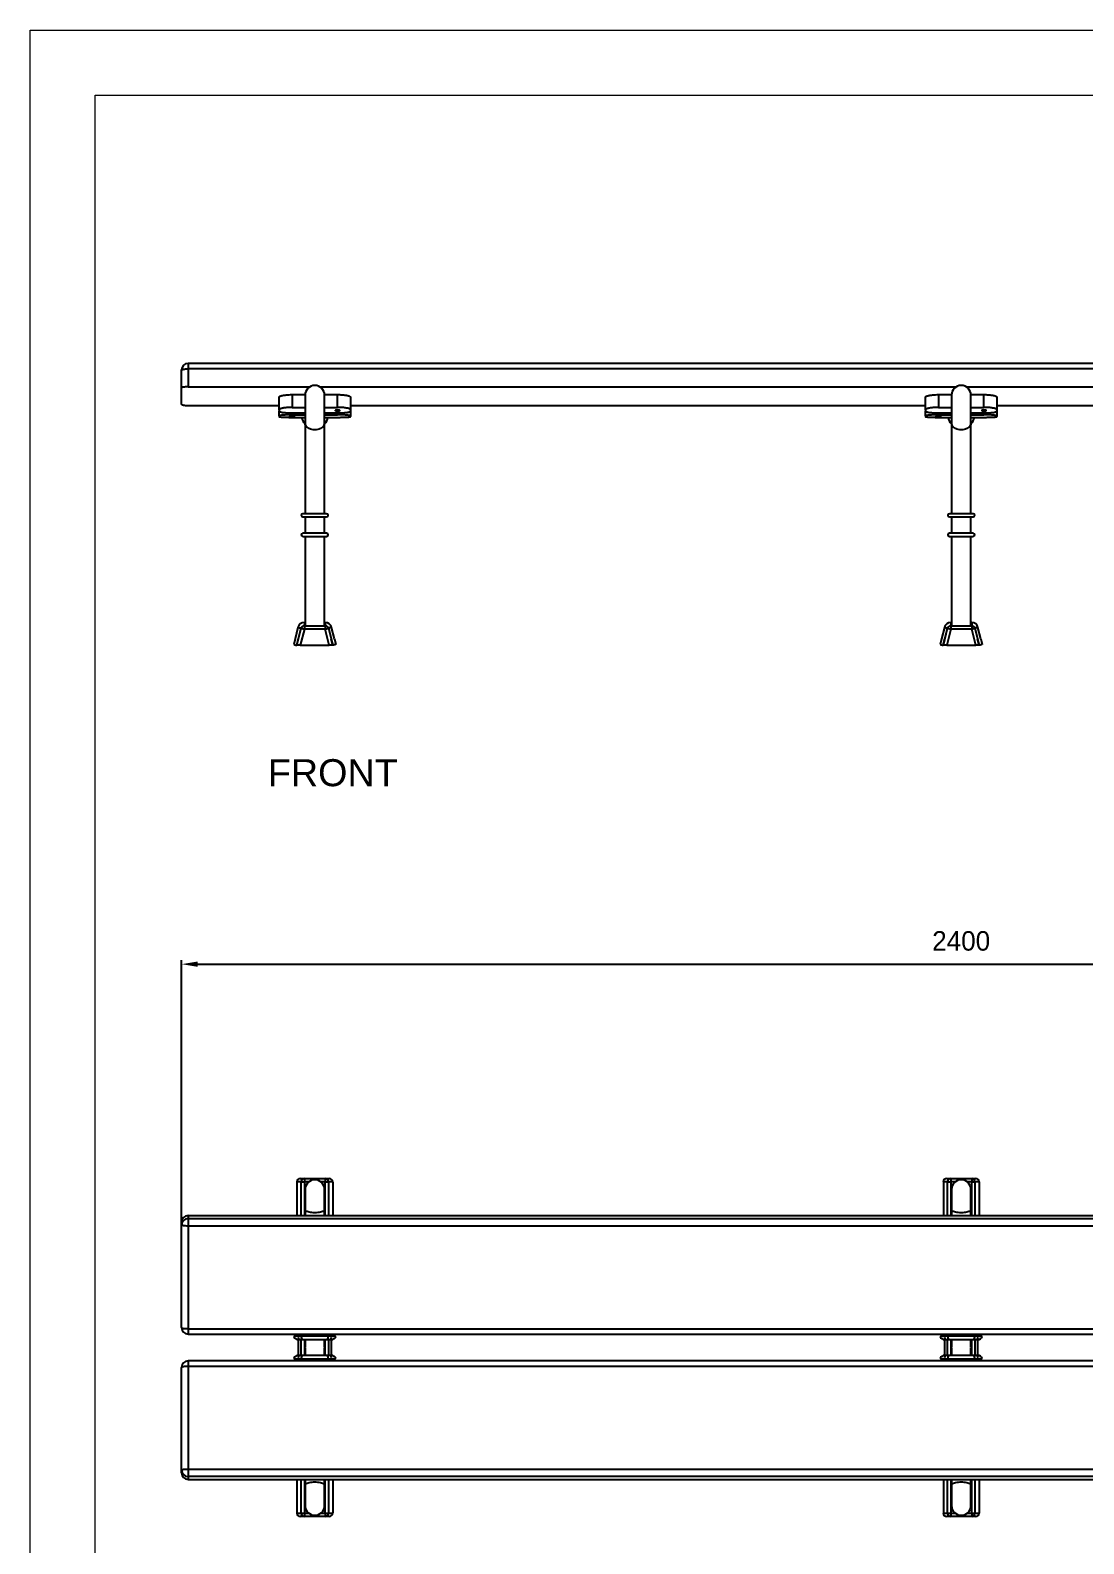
# Model space of a CAD drawing. Header units: millimetres. Extents: x 1249 to 7189, y -2895 to 1305.
# Drawn here: x 1249 to 2871, y -1025 to 1305 of the extents above; entities that cross this region are included whole.
import ezdxf

# ---------------------------------------------------------------- set-up
doc = ezdxf.new("R2010")
doc.units = ezdxf.units.MM
doc.header["$PDSIZE"] = -1
doc.layers.add('tabelka', color=155, linetype='Continuous')
doc.layers.add('WYMIAR', color=96, linetype='Continuous')
doc.dimstyles.new('1-1', dxfattribs={"dimtxt": 30, "dimasz": 25, "dimexe": 6.25, "dimexo": 30, "dimgap": 20.625, "dimtad": 1, "dimdec": 1, "dimtxsty": 'Standard', "dimcen": 0, "dimclrd": 2, "dimclre": 2, "dimclrt": 2, "dimadec": 0, "dimazin": 0, "dimtfac": 1, "dimtdec": 1, "dimtmove": 0, "dimatfit": 3, "dimfxl": 0, "dimarcsym": 0})

# ---------------------------------------------------------------- blocks, each defined once
blk = doc.blocks.new('rzut')
for p, q in [((-2213.3, -1243.7), (-2213.3, -1295.8)), ((-2206.8, -1243.7), (-2213.3, -1243.7)), ((-2208.2, -1238.7), (-2201.9, -1238.7)), ((-2206.8, -1243.7), (-2201.9, -1243.7)), ((-2206.8, -1295.8), (-2206.8, -1243.7)), ((-2201.9, -1238.7), (-2201.9, -1243.7)), ((-2201.9, -1238.7), (-2169.7, -1238.7)), ((-2201.9, -1243.7), (-2201.9, -1295.8)), ((-2195.2, -1243.7), (-2201.9, -1243.7)), ((-2200.8, -1255.5), (-2200.8, -1287.2)), ((-2169.7, -1243.7), (-2176.5, -1243.7)), ((-2170.8, -1287.2), (-2170.8, -1255.5)), ((-2169.7, -1238.7), (-2169.7, -1243.7)), ((-2169.7, -1238.7), (-2163.5, -1238.7)), ((-2169.7, -1243.7), (-2164.9, -1243.7)), ((-2169.7, -1295.8), (-2169.7, -1243.7)), ((-2158.3, -1243.7), (-2164.9, -1243.7)), ((-2164.9, -1243.7), (-2164.9, -1295.8)), ((-2158.3, -1243.7), (-2158.3, -1295.8)), ((-1218.3, -1243.7), (-1218.3, -1295.8)), ((-1211.8, -1243.7), (-1218.3, -1243.7)), ((-1213.2, -1238.7), (-1206.9, -1238.7)), ((-1211.8, -1243.7), (-1206.9, -1243.7)), ((-1211.8, -1295.8), (-1211.8, -1243.7)), ((-1206.9, -1238.7), (-1206.9, -1243.7)), ((-1206.9, -1238.7), (-1174.7, -1238.7)), ((-1206.9, -1243.7), (-1206.9, -1295.8)), ((-1200.2, -1243.7), (-1206.9, -1243.7)), ((-1205.8, -1255.5), (-1205.8, -1287.2)), ((-1174.7, -1243.7), (-1181.5, -1243.7)), ((-1175.8, -1287.2), (-1175.8, -1255.5)), ((-1174.7, -1238.7), (-1174.7, -1243.7)), ((-1174.7, -1238.7), (-1168.5, -1238.7)), ((-1174.7, -1243.7), (-1169.9, -1243.7)), ((-1174.7, -1295.8), (-1174.7, -1243.7)), ((-1163.3, -1243.7), (-1169.9, -1243.7)), ((-1169.9, -1243.7), (-1169.9, -1295.8)), ((-1163.3, -1243.7), (-1163.3, -1295.8)), ((-2380.8, -1295.8), (-2380.8, -1300.2)), ((-0.8, -1295.8), (-2380.8, -1295.8)), ((-2380.8, -1300.2), (-2380.8, -1311.7)), ((-2380.8, -1300.2), (-0.8, -1300.2)), ((-2200.8, -1287.2), (-2200.8, -1295.8)), ((-2170.8, -1295.8), (-2170.8, -1287.2)), ((-1205.8, -1287.2), (-1205.8, -1295.8)), ((-1175.8, -1295.8), (-1175.8, -1287.2)), ((-2390.8, -1310.1), (-2390.8, -1305.7)), ((-2390.8, -1468.1), (-2390.8, -1310.1)), ((-0.8, -1311.7), (-2380.8, -1311.7)), ((-2380.8, -1311.7), (-2380.8, -1469.7)), ((-2380.8, -1469.7), (-0.8, -1469.7)), ((-2380.8, -1469.7), (-2380.8, -1478.1)), ((-2380.8, -1478.1), (-0.8, -1478.1)), ((-2218.2, -1483.7), (-2216, -1483.7)), ((-2209.2, -1481.2), (-2215.8, -1481.2)), ((-2213.4, -1486.2), (-2209.2, -1486.2)), ((-2213.3, -1478.1), (-2213.3, -1481.2)), ((-2210.8, -1511.2), (-2210.8, -1486.2)), ((-2204.1, -1481.2), (-2209.2, -1481.2)), ((-2209.2, -1486.2), (-2204.1, -1486.2)), ((-2206.8, -1481.2), (-2206.8, -1478.1)), ((-2206.8, -1511.2), (-2206.8, -1486.2)), ((-2167.6, -1481.2), (-2204.1, -1481.2)), ((-2204.1, -1486.2), (-2167.6, -1486.2)), ((-2201.9, -1478.1), (-2201.9, -1481.2)), ((-2201.9, -1486.2), (-2201.9, -1511.2)), ((-2200.8, -1478.1), (-2200.8, -1481.2)), ((-2200.8, -1486.2), (-2200.8, -1498.4)), ((-2170.8, -1481.2), (-2170.8, -1478.1)), ((-2170.8, -1498.4), (-2170.8, -1486.2)), ((-2169.7, -1481.2), (-2169.7, -1478.1)), ((-2169.7, -1511.2), (-2169.7, -1486.2)), ((-2162.4, -1481.2), (-2167.6, -1481.2)), ((-2167.6, -1486.2), (-2162.4, -1486.2)), ((-2164.9, -1478.1), (-2164.9, -1481.2)), ((-2164.9, -1486.2), (-2164.9, -1511.2)), ((-2155.8, -1481.2), (-2162.4, -1481.2)), ((-2162.4, -1486.2), (-2158.2, -1486.2)), ((-2160.8, -1486.2), (-2160.8, -1511.2)), ((-2158.3, -1478.1), (-2158.3, -1481.2)), ((-2153.4, -1483.7), (-2155.6, -1483.7)), ((-1223.2, -1483.7), (-1221, -1483.7)), ((-1214.2, -1481.2), (-1220.8, -1481.2)), ((-1218.4, -1486.2), (-1214.2, -1486.2)), ((-1218.3, -1478.1), (-1218.3, -1481.2)), ((-1215.8, -1511.2), (-1215.8, -1486.2)), ((-1209.1, -1481.2), (-1214.2, -1481.2)), ((-1214.2, -1486.2), (-1209.1, -1486.2)), ((-1211.8, -1481.2), (-1211.8, -1478.1)), ((-1211.8, -1511.2), (-1211.8, -1486.2)), ((-1172.6, -1481.2), (-1209.1, -1481.2)), ((-1209.1, -1486.2), (-1172.6, -1486.2)), ((-1206.9, -1478.1), (-1206.9, -1481.2)), ((-1206.9, -1486.2), (-1206.9, -1511.2)), ((-1205.8, -1478.1), (-1205.8, -1481.2)), ((-1205.8, -1486.2), (-1205.8, -1498.4)), ((-1175.8, -1481.2), (-1175.8, -1478.1)), ((-1175.8, -1498.4), (-1175.8, -1486.2)), ((-1174.7, -1481.2), (-1174.7, -1478.1)), ((-1174.7, -1511.2), (-1174.7, -1486.2)), ((-1167.4, -1481.2), (-1172.6, -1481.2)), ((-1172.6, -1486.2), (-1167.4, -1486.2)), ((-1169.9, -1478.1), (-1169.9, -1481.2)), ((-1169.9, -1486.2), (-1169.9, -1511.2)), ((-1160.8, -1481.2), (-1167.4, -1481.2)), ((-1167.4, -1486.2), (-1163.2, -1486.2)), ((-1165.8, -1486.2), (-1165.8, -1511.2)), ((-1163.3, -1478.1), (-1163.3, -1481.2)), ((-1158.4, -1483.7), (-1160.6, -1483.7)), ((-2216, -1513.7), (-2218.2, -1513.7)), ((-2209.2, -1511.2), (-2213.4, -1511.2)), ((-2204.1, -1511.2), (-2209.2, -1511.2)), ((-2167.6, -1511.2), (-2204.1, -1511.2)), ((-2200.8, -1499), (-2200.8, -1511.2)), ((-2170.8, -1511.2), (-2170.8, -1499)), ((-2162.4, -1511.2), (-2167.6, -1511.2)), ((-2158.2, -1511.2), (-2162.4, -1511.2)), ((-2155.6, -1513.7), (-2153.4, -1513.7)), ((-1221, -1513.7), (-1223.2, -1513.7)), ((-1214.2, -1511.2), (-1218.4, -1511.2)), ((-1209.1, -1511.2), (-1214.2, -1511.2)), ((-1172.6, -1511.2), (-1209.1, -1511.2)), ((-1205.8, -1499), (-1205.8, -1511.2)), ((-1175.8, -1511.2), (-1175.8, -1499)), ((-1167.4, -1511.2), (-1172.6, -1511.2)), ((-1163.2, -1511.2), (-1167.4, -1511.2)), ((-1160.6, -1513.7), (-1158.4, -1513.7)), ((-2390.8, -1687.3), (-2390.8, -1529.4)), ((-0.8, -1519.4), (-2380.8, -1519.4)), ((-2380.8, -1519.4), (-2380.8, -1527.8)), ((-2380.8, -1527.8), (-2380.8, -1685.7)), ((-0.8, -1527.8), (-2380.8, -1527.8)), ((-2215.8, -1516.2), (-2209.2, -1516.2)), ((-2213.3, -1516.2), (-2213.3, -1519.4)), ((-2209.2, -1516.2), (-2204.1, -1516.2)), ((-2206.8, -1519.4), (-2206.8, -1516.2)), ((-2204.1, -1516.2), (-2167.6, -1516.2)), ((-2201.9, -1516.2), (-2201.9, -1519.4)), ((-2200.8, -1516.2), (-2200.8, -1519.4)), ((-2170.8, -1519.4), (-2170.8, -1516.2)), ((-2169.7, -1519.4), (-2169.7, -1516.2)), ((-2167.6, -1516.2), (-2162.4, -1516.2)), ((-2164.9, -1516.2), (-2164.9, -1519.4)), ((-2162.4, -1516.2), (-2155.8, -1516.2)), ((-2158.3, -1516.2), (-2158.3, -1519.4)), ((-1220.8, -1516.2), (-1214.2, -1516.2)), ((-1218.3, -1516.2), (-1218.3, -1519.4)), ((-1214.2, -1516.2), (-1209.1, -1516.2)), ((-1211.8, -1519.4), (-1211.8, -1516.2)), ((-1209.1, -1516.2), (-1172.6, -1516.2)), ((-1206.9, -1516.2), (-1206.9, -1519.4)), ((-1205.8, -1516.2), (-1205.8, -1519.4)), ((-1175.8, -1519.4), (-1175.8, -1516.2)), ((-1174.7, -1519.4), (-1174.7, -1516.2)), ((-1172.6, -1516.2), (-1167.4, -1516.2)), ((-1169.9, -1516.2), (-1169.9, -1519.4)), ((-1167.4, -1516.2), (-1160.8, -1516.2)), ((-1163.3, -1516.2), (-1163.3, -1519.4)), ((-2390.8, -1691.8), (-2390.8, -1687.3)), ((-2380.8, -1685.7), (-2380.8, -1697.2)), ((-2380.8, -1685.7), (-0.8, -1685.7)), ((-0.8, -1697.2), (-2380.8, -1697.2)), ((-2380.8, -1697.2), (-2380.8, -1701.6)), ((-2380.8, -1701.6), (-0.8, -1701.6)), ((-2213.3, -1701.6), (-2213.3, -1753.7)), ((-2206.8, -1753.7), (-2206.8, -1701.6)), ((-2201.9, -1701.6), (-2201.9, -1753.7)), ((-2200.8, -1701.6), (-2200.8, -1710.2)), ((-2200.8, -1710.2), (-2200.8, -1742)), ((-2170.8, -1710.2), (-2170.8, -1701.6)), ((-2170.8, -1742), (-2170.8, -1710.2)), ((-2169.7, -1753.7), (-2169.7, -1701.6)), ((-2164.9, -1701.6), (-2164.9, -1753.7)), ((-2158.3, -1701.6), (-2158.3, -1753.7)), ((-1218.3, -1701.6), (-1218.3, -1753.7)), ((-1211.8, -1753.7), (-1211.8, -1701.6)), ((-1206.9, -1701.6), (-1206.9, -1753.7)), ((-1205.8, -1701.6), (-1205.8, -1710.2)), ((-1205.8, -1710.2), (-1205.8, -1742)), ((-1175.8, -1710.2), (-1175.8, -1701.6)), ((-1175.8, -1742), (-1175.8, -1710.2)), ((-1174.7, -1753.7), (-1174.7, -1701.6)), ((-1169.9, -1701.6), (-1169.9, -1753.7)), ((-1163.3, -1701.6), (-1163.3, -1753.7)), ((-2213.3, -1753.7), (-2206.8, -1753.7)), ((-2201.9, -1758.7), (-2208.2, -1758.7)), ((-2206.8, -1753.7), (-2201.9, -1753.7)), ((-2201.9, -1753.7), (-2201.9, -1758.7)), ((-2201.9, -1753.7), (-2195.2, -1753.7)), ((-2169.7, -1758.7), (-2201.9, -1758.7)), ((-2176.5, -1753.7), (-2169.7, -1753.7)), ((-2169.7, -1753.7), (-2164.9, -1753.7)), ((-2169.7, -1753.7), (-2169.7, -1758.7)), ((-2163.5, -1758.7), (-2169.7, -1758.7)), ((-2164.9, -1753.7), (-2158.3, -1753.7)), ((-1218.3, -1753.7), (-1211.8, -1753.7)), ((-1206.9, -1758.7), (-1213.2, -1758.7)), ((-1211.8, -1753.7), (-1206.9, -1753.7)), ((-1206.9, -1753.7), (-1206.9, -1758.7)), ((-1206.9, -1753.7), (-1200.2, -1753.7)), ((-1174.7, -1758.7), (-1206.9, -1758.7)), ((-1181.5, -1753.7), (-1174.7, -1753.7)), ((-1174.7, -1753.7), (-1169.9, -1753.7)), ((-1174.7, -1753.7), (-1174.7, -1758.7)), ((-1168.5, -1758.7), (-1174.7, -1758.7)), ((-1169.9, -1753.7), (-1163.3, -1753.7))]:
    blk.add_line(p, q)
at = {"flags": 128}
for points in [[(-2185.8, -1291.2), (-2188.1, -1291.2), (-2190.3, -1291.1), (-2192.5, -1290.8), (-2194.4, -1290.5), (-2196.2, -1290.1), (-2197.7, -1289.6), (-2199, -1289.1), (-2199.9, -1288.6), (-2200.5, -1288), (-2200.8, -1287.4), (-2200.8, -1287.2)], [(-2170.8, -1287.2), (-2170.8, -1287.4), (-2171.1, -1288), (-2171.7, -1288.6), (-2172.6, -1289.1), (-2173.9, -1289.6), (-2175.4, -1290.1), (-2177.2, -1290.5), (-2179.2, -1290.8), (-2181.3, -1291.1), (-2183.5, -1291.2), (-2185.8, -1291.2)], [(-1190.8, -1291.2), (-1193.1, -1291.2), (-1195.3, -1291.1), (-1197.5, -1290.8), (-1199.4, -1290.5), (-1201.2, -1290.1), (-1202.7, -1289.6), (-1204, -1289.1), (-1204.9, -1288.6), (-1205.5, -1288), (-1205.8, -1287.4), (-1205.8, -1287.2)], [(-1175.8, -1287.2), (-1175.8, -1287.4), (-1176.1, -1288), (-1176.7, -1288.6), (-1177.6, -1289.1), (-1178.9, -1289.6), (-1180.4, -1290.1), (-1182.2, -1290.5), (-1184.2, -1290.8), (-1186.3, -1291.1), (-1188.5, -1291.2), (-1190.8, -1291.2)], [(-2380.8, -1311.7), (-2382.8, -1311.7), (-2384.6, -1311.6), (-2386.4, -1311.4), (-2387.9, -1311.2), (-2389.1, -1311), (-2390.1, -1310.7), (-2390.6, -1310.4), (-2390.8, -1310.1)], [(-2390.8, -1468.1), (-2390.6, -1468.4), (-2390.1, -1468.7), (-2389.1, -1469), (-2387.9, -1469.2), (-2386.4, -1469.4), (-2384.6, -1469.5), (-2382.8, -1469.6), (-2380.8, -1469.7)], [(-2380.8, -1527.8), (-2382.8, -1527.8), (-2384.6, -1527.9), (-2386.4, -1528), (-2387.9, -1528.2), (-2389.1, -1528.5), (-2390.1, -1528.8), (-2390.6, -1529), (-2390.8, -1529.4)], [(-2390.8, -1687.3), (-2390.6, -1687), (-2390.1, -1686.7), (-2389.1, -1686.4), (-2387.9, -1686.2), (-2386.4, -1686), (-2384.6, -1685.9), (-2382.8, -1685.8), (-2380.8, -1685.7)], [(-2185.8, -1706.2), (-2188.1, -1706.2), (-2190.3, -1706.4), (-2192.5, -1706.6), (-2194.4, -1706.9), (-2196.2, -1707.3), (-2197.7, -1707.8), (-2199, -1708.3), (-2199.9, -1708.9), (-2200.5, -1709.5), (-2200.8, -1710.1), (-2200.8, -1710.2)], [(-2170.8, -1710.2), (-2170.8, -1710.1), (-2171.1, -1709.5), (-2171.7, -1708.9), (-2172.6, -1708.3), (-2173.9, -1707.8), (-2175.4, -1707.3), (-2177.2, -1706.9), (-2179.2, -1706.6), (-2181.3, -1706.4), (-2183.5, -1706.2), (-2185.8, -1706.2)], [(-1190.8, -1706.2), (-1193.1, -1706.2), (-1195.3, -1706.4), (-1197.5, -1706.6), (-1199.4, -1706.9), (-1201.2, -1707.3), (-1202.7, -1707.8), (-1204, -1708.3), (-1204.9, -1708.9), (-1205.5, -1709.5), (-1205.8, -1710.1), (-1205.8, -1710.2)], [(-1175.8, -1710.2), (-1175.8, -1710.1), (-1176.1, -1709.5), (-1176.7, -1708.9), (-1177.6, -1708.3), (-1178.9, -1707.8), (-1180.4, -1707.3), (-1182.2, -1706.9), (-1184.2, -1706.6), (-1186.3, -1706.4), (-1188.5, -1706.2), (-1190.8, -1706.2)]]:
    blk.add_lwpolyline(points, dxfattribs=at)
for centre, radius, start, end in [((-2201.8, -1243.6), 4.93, 90.881, 180.8551), ((-2185.8, -1255.5), 15, 0, 180), ((-2169.8, -1243.6), 4.93, 359.1442, 89.119), ((-1206.8, -1243.6), 4.93, 90.881, 180.8554), ((-1190.8, -1255.5), 15, 0, 180), ((-1174.8, -1243.6), 4.93, 359.1453, 89.1183), ((-2380.9, -1305.7), 9.94, 89.6363, 179.6324), ((-2380.9, -1310.2), 9.94, 89.6363, 179.6324), ((-2380.8, -1468.1), 10, 180, 270), ((-2215.8, -1483.7), 2.46, 90.8818, 180.8543), ((-2209.2, -1483.7), 2.46, 90.8818, 180.8543), ((-2209.2, -1483.8), 2.46, 179.1457, 269.1182), ((-2204.1, -1483.7), 2.5, 90, 270), ((-2167.6, -1483.7), 2.5, 270, 90), ((-2162.4, -1483.7), 2.46, 359.1457, 89.1182), ((-2162.4, -1483.8), 2.46, 270.8818, 0.8543), ((-2155.9, -1483.7), 2.46, 359.1457, 89.1182), ((-1220.8, -1483.7), 2.46, 90.8811, 180.855), ((-1214.2, -1483.7), 2.46, 90.8811, 180.855), ((-1214.2, -1483.8), 2.46, 179.145, 269.1189), ((-1209.1, -1483.7), 2.5, 90, 270), ((-1172.6, -1483.7), 2.5, 270, 90), ((-1167.4, -1483.7), 2.46, 359.145, 89.1182), ((-1167.4, -1483.8), 2.46, 270.8818, 0.855), ((-1160.9, -1483.7), 2.46, 359.145, 89.1182), ((-2215.8, -1513.8), 2.46, 179.1457, 269.1182), ((-2209.2, -1513.7), 2.46, 90.8818, 180.8543), ((-2209.2, -1513.8), 2.46, 179.1457, 269.1182), ((-2204.1, -1513.7), 2.5, 90, 270), ((-2167.6, -1513.7), 2.5, 270, 90), ((-2162.4, -1513.7), 2.46, 359.1457, 89.1182), ((-2162.4, -1513.8), 2.46, 270.8818, 0.8543), ((-2155.9, -1513.8), 2.46, 270.8818, 0.8543), ((-1220.8, -1513.8), 2.46, 179.145, 269.1189), ((-1214.2, -1513.7), 2.46, 90.8811, 180.855), ((-1214.2, -1513.8), 2.46, 179.145, 269.1189), ((-1209.1, -1513.7), 2.5, 90, 270), ((-1172.6, -1513.7), 2.5, 270, 90), ((-1167.4, -1513.7), 2.46, 359.145, 89.1182), ((-1167.4, -1513.8), 2.46, 270.8818, 0.855), ((-1160.9, -1513.8), 2.46, 270.8818, 0.855), ((-2380.8, -1529.4), 10, 90, 180), ((-2380.9, -1687.3), 9.94, 180.3676, 270.3637), ((-2380.9, -1691.7), 9.94, 180.3676, 270.3637), ((-2185.8, -1742), 15, 180, 0), ((-1190.8, -1742), 15, 180, 0), ((-2201.8, -1753.8), 4.93, 179.1449, 269.119), ((-2169.8, -1753.8), 4.93, 270.881, 0.8558), ((-1206.8, -1753.8), 4.93, 179.1446, 269.119), ((-1174.8, -1753.8), 4.93, 270.8817, 0.8547)]:
    blk.add_arc(centre, radius, start, end)
for centre, major_axis, start_param, end_param in [((-2208.2, -1243.7), (-5.15, 0), 4.712389, 6.283185), ((-2163.5, -1243.7), (-5.15, 0), 3.141593, 4.712389), ((-1213.2, -1243.7), (-5.15, 0), 4.712389, 6.283185), ((-1168.5, -1243.7), (-5.15, 0), 3.141593, 4.712389), ((-2213.4, -1483.7), (-2.58, 0), 0, 1.570796), ((-2158.2, -1483.7), (2.58, 0), 4.712389, 6.283185), ((-1218.4, -1483.7), (-2.58, 0), 0, 1.570796), ((-1163.2, -1483.7), (2.58, 0), 4.712389, 6.283185), ((-2213.4, -1513.7), (-2.58, 0), 4.712389, 6.283185), ((-2158.2, -1513.7), (2.58, 0), 0, 1.570796), ((-1218.4, -1513.7), (-2.58, 0), 4.712389, 6.283185), ((-1163.2, -1513.7), (2.58, 0), 0, 1.570796), ((-2208.2, -1753.7), (5.15, 0), 3.141593, 4.712389), ((-2163.5, -1753.7), (5.15, 0), 4.712389, 6.283185), ((-1213.2, -1753.7), (5.15, 0), 3.141593, 4.712389), ((-1168.5, -1753.7), (5.15, 0), 4.712389, 6.283185)]:
    blk.add_ellipse(centre, major_axis=major_axis, ratio=0.970143, start_param=start_param, end_param=end_param)
blk = doc.blocks.new('front')
for p, q in [((-2390.8, -209.7), (-2390.8, -182.1)), ((-0.8, -172.1), (-2380.8, -172.1)), ((-2380.8, -172.1), (-2380.8, -180.5)), ((-2380.8, -180.5), (-2380.8, -208.1)), ((-0.8, -180.5), (-2380.8, -180.5)), ((-2380.8, -208.1), (-2193.7, -208.1)), ((-2178, -208.1), (-1198.7, -208.1)), ((-1183, -208.1), (-203.7, -208.1)), ((-2390.8, -235.1), (-2390.8, -209.7)), ((-2240.8, -243.5), (-2240.8, -223.9)), ((-2220.8, -220.1), (-2220.8, -239.7)), ((-2220.8, -220.1), (-2200.8, -220.1)), ((-2200.8, -220.9), (-2200.8, -263.7)), ((-2170.8, -220.1), (-2150.8, -220.1)), ((-2170.8, -263.7), (-2170.8, -220.9)), ((-2150.8, -239.7), (-2150.8, -220.1)), ((-2130.8, -223.9), (-2130.8, -243.5)), ((-1245.8, -243.5), (-1245.8, -223.9)), ((-1225.8, -220.1), (-1225.8, -239.7)), ((-1225.8, -220.1), (-1205.8, -220.1)), ((-1205.8, -220.9), (-1205.8, -263.7)), ((-1175.8, -220.1), (-1155.8, -220.1)), ((-1175.8, -263.7), (-1175.8, -220.9)), ((-1155.8, -239.7), (-1155.8, -220.1)), ((-1135.8, -223.9), (-1135.8, -243.5)), ((-2380.8, -236.7), (-2240.8, -236.7)), ((-2240.8, -243.5), (-2240.8, -245.3)), ((-2240.8, -253), (-2240.8, -245.3)), ((-2240.8, -253), (-2240.8, -253.9)), ((-2220.8, -239.7), (-2200.8, -239.7)), ((-2220.8, -248.3), (-2200.8, -248.3)), ((-2220.8, -248.3), (-2220.8, -251.1)), ((-2220.8, -251.1), (-2200.8, -251.1)), ((-2220.8, -255.1), (-2200.8, -255.1)), ((-2170.8, -239.7), (-2150.8, -239.7)), ((-2170.8, -248.3), (-2150.8, -248.3)), ((-2170.8, -251.1), (-2150.8, -251.1)), ((-2170.8, -255.1), (-2150.8, -255.1)), ((-2150.8, -251.1), (-2150.8, -248.3)), ((-2130.8, -236.7), (-1245.8, -236.7)), ((-2130.8, -243.5), (-2130.8, -245.3)), ((-2130.8, -245.3), (-2130.8, -253)), ((-2130.8, -253), (-2130.8, -253.9)), ((-1245.8, -243.5), (-1245.8, -245.3)), ((-1245.8, -253), (-1245.8, -245.3)), ((-1245.8, -253), (-1245.8, -253.9)), ((-1225.8, -239.7), (-1205.8, -239.7)), ((-1225.8, -248.3), (-1205.8, -248.3)), ((-1225.8, -248.3), (-1225.8, -251.1)), ((-1225.8, -251.1), (-1205.8, -251.1)), ((-1225.8, -255.1), (-1205.8, -255.1)), ((-1175.8, -239.7), (-1155.8, -239.7)), ((-1175.8, -248.3), (-1155.8, -248.3)), ((-1175.8, -251.1), (-1155.8, -251.1)), ((-1175.8, -255.1), (-1155.8, -255.1)), ((-1155.8, -251.1), (-1155.8, -248.3)), ((-1135.8, -236.7), (-250.8, -236.7)), ((-1135.8, -243.5), (-1135.8, -245.3)), ((-1135.8, -245.3), (-1135.8, -253)), ((-1135.8, -253), (-1135.8, -253.9)), ((-2200.8, -263.7), (-2200.8, -403.4)), ((-2170.8, -403.4), (-2170.8, -263.7)), ((-1205.8, -263.7), (-1205.8, -403.4)), ((-1175.8, -403.4), (-1175.8, -263.7)), ((-2167.6, -403.4), (-2204.1, -403.4)), ((-2204.1, -408.4), (-2167.6, -408.4)), ((-2200.8, -408.4), (-2200.8, -420.6)), ((-2170.8, -420.6), (-2170.8, -408.4)), ((-1172.6, -403.4), (-1209.1, -403.4)), ((-1209.1, -408.4), (-1172.6, -408.4)), ((-1205.8, -408.4), (-1205.8, -420.6)), ((-1175.8, -420.6), (-1175.8, -408.4)), ((-2167.6, -433.4), (-2204.1, -433.4)), ((-2204.1, -438.4), (-2167.6, -438.4)), ((-2200.8, -420.6), (-2200.8, -420.9)), ((-2200.8, -420.9), (-2200.8, -421.2)), ((-2200.8, -421.2), (-2200.8, -433.4)), ((-2200.8, -438.4), (-2200.8, -575.8)), ((-2170.8, -420.9), (-2170.8, -420.6)), ((-2170.8, -421.2), (-2170.8, -420.9)), ((-2170.8, -433.4), (-2170.8, -421.2)), ((-2170.8, -575.9), (-2170.8, -438.4)), ((-1172.6, -433.4), (-1209.1, -433.4)), ((-1209.1, -438.4), (-1172.6, -438.4)), ((-1205.8, -420.6), (-1205.8, -420.9)), ((-1205.8, -420.9), (-1205.8, -421.2)), ((-1205.8, -421.2), (-1205.8, -433.4)), ((-1205.8, -438.4), (-1205.8, -575.8)), ((-1175.8, -420.9), (-1175.8, -420.6)), ((-1175.8, -421.2), (-1175.8, -420.9)), ((-1175.8, -433.4), (-1175.8, -421.2)), ((-1175.8, -575.9), (-1175.8, -438.4)), ((-2211.7, -578.5), (-2216, -595.9)), ((-2213.3, -605.9), (-2206.8, -579.7)), ((-2210.9, -595.9), (-2206.8, -579.7)), ((-2201.9, -580.9), (-2208.2, -605.9)), ((-2200.8, -570.8), (-2201.9, -570.8)), ((-2201.9, -570.8), (-2201.9, -575.8)), ((-2201.9, -575.8), (-2200.8, -575.8)), ((-2201.9, -575.9), (-2201.9, -580.9)), ((-2201.9, -575.9), (-2189, -575.9)), ((-2169.7, -580.9), (-2201.9, -580.9)), ((-2182.7, -575.9), (-2169.7, -575.9)), ((-2169.7, -570.8), (-2170.8, -570.8)), ((-2170.8, -575.8), (-2169.7, -575.8)), ((-2169.7, -570.8), (-2169.7, -575.8)), ((-2169.7, -575.9), (-2169.7, -580.9)), ((-2163.5, -605.9), (-2169.7, -580.9)), ((-2164.9, -579.7), (-2158.3, -605.9)), ((-2164.8, -579.7), (-2160.8, -595.9)), ((-2155.6, -595.9), (-2160, -578.5)), ((-1216.7, -578.5), (-1221, -595.9)), ((-1218.3, -605.9), (-1211.8, -579.7)), ((-1215.9, -595.9), (-1211.8, -579.7)), ((-1206.9, -580.9), (-1213.2, -605.9)), ((-1205.8, -570.8), (-1206.9, -570.8)), ((-1206.9, -570.8), (-1206.9, -575.8)), ((-1206.9, -575.8), (-1205.8, -575.8)), ((-1206.9, -575.9), (-1206.9, -580.9)), ((-1206.9, -575.9), (-1194, -575.9)), ((-1174.7, -580.9), (-1206.9, -580.9)), ((-1187.7, -575.9), (-1174.7, -575.9)), ((-1174.7, -570.8), (-1175.8, -570.8)), ((-1175.8, -575.8), (-1174.7, -575.8)), ((-1174.7, -570.8), (-1174.7, -575.8)), ((-1174.7, -575.9), (-1174.7, -580.9)), ((-1168.5, -605.9), (-1174.7, -580.9)), ((-1169.9, -579.7), (-1163.3, -605.9)), ((-1169.8, -579.7), (-1165.8, -595.9)), ((-1160.6, -595.9), (-1165, -578.5)), ((-2216, -595.9), (-2218.2, -604.7)), ((-2213.4, -605.9), (-2210.9, -595.9)), ((-2158.3, -605.9), (-2160.8, -595.9)), ((-2155.6, -595.9), (-2153.4, -604.7)), ((-1221, -595.9), (-1223.2, -604.7)), ((-1218.4, -605.9), (-1215.9, -595.9)), ((-1163.3, -605.9), (-1165.8, -595.9)), ((-1160.6, -595.9), (-1158.4, -604.7)), ((-2208.2, -605.9), (-2213.3, -605.9)), ((-2208.2, -605.9), (-2163.5, -605.9)), ((-2158.3, -605.9), (-2163.5, -605.9)), ((-1213.2, -605.9), (-1218.3, -605.9)), ((-1213.2, -605.9), (-1168.5, -605.9)), ((-1163.3, -605.9), (-1168.5, -605.9))]:
    blk.add_line(p, q)
at = {"flags": 128}
for points in [[(-2390.8, -182.1), (-2390.6, -181.7), (-2390.1, -181.4), (-2389.1, -181.2), (-2387.9, -180.9), (-2386.4, -180.7), (-2384.6, -180.6), (-2382.8, -180.5), (-2380.8, -180.5)], [(-2380.8, -208.1), (-2382.8, -208.1), (-2384.6, -208.2), (-2386.4, -208.4), (-2387.9, -208.6), (-2389.1, -208.8), (-2390.1, -209.1), (-2390.6, -209.4), (-2390.8, -209.7)], [(-2390.8, -235.1), (-2390.6, -235.4), (-2390.1, -235.7), (-2389.1, -236), (-2387.9, -236.2), (-2386.4, -236.4), (-2384.6, -236.6), (-2382.8, -236.7), (-2380.8, -236.7)], [(-2200.8, -255.7), (-2200.9, -255.5), (-2201, -255.1)], [(-2170.6, -255.1), (-2170.8, -255.5), (-2170.8, -255.7)], [(-1205.8, -255.7), (-1205.9, -255.5), (-1206, -255.1)], [(-1175.6, -255.1), (-1175.8, -255.5), (-1175.8, -255.7)], [(-2185.8, -274.4), (-2188.1, -274.3), (-2190.3, -273.9), (-2192.5, -273.3), (-2194.4, -272.4), (-2196.2, -271.4), (-2197.7, -270.2), (-2199, -268.8), (-2199.9, -267.3), (-2200.5, -265.7), (-2200.8, -264.1), (-2200.8, -263.7)], [(-2170.8, -263.7), (-2170.8, -264.1), (-2171.1, -265.7), (-2171.7, -267.3), (-2172.6, -268.8), (-2173.9, -270.2), (-2175.4, -271.4), (-2177.2, -272.4), (-2179.2, -273.3), (-2181.3, -273.9), (-2183.5, -274.3), (-2185.8, -274.4)], [(-1190.8, -274.4), (-1193.1, -274.3), (-1195.3, -273.9), (-1197.5, -273.3), (-1199.4, -272.4), (-1201.2, -271.4), (-1202.7, -270.2), (-1204, -268.8), (-1204.9, -267.3), (-1205.5, -265.7), (-1205.8, -264.1), (-1205.8, -263.7)], [(-1175.8, -263.7), (-1175.8, -264.1), (-1176.1, -265.7), (-1176.7, -267.3), (-1177.6, -268.8), (-1178.9, -270.2), (-1180.4, -271.4), (-1182.2, -272.4), (-1184.2, -273.3), (-1186.3, -273.9), (-1188.5, -274.3), (-1190.8, -274.4)], [(-2211.7, -578.5), (-2211.5, -578.5), (-2211, -578.6), (-2210.2, -578.8), (-2209.2, -579.1), (-2208.3, -579.3), (-2207.5, -579.5), (-2207, -579.6), (-2206.8, -579.7), (-2206.8, -579.7)], [(-2206.8, -579.7), (-2206.7, -579.7), (-2206.4, -579.8), (-2205.9, -579.9), (-2205.3, -580), (-2204.6, -580.2), (-2203.8, -580.4), (-2202.9, -580.7), (-2201.9, -580.9)], [(-2169.7, -580.9), (-2168.8, -580.7), (-2167.9, -580.4), (-2167, -580.2), (-2166.3, -580), (-2165.7, -579.9), (-2165.2, -579.8), (-2165, -579.7), (-2164.9, -579.7)], [(-2160, -578.5), (-2160.2, -578.5), (-2160.7, -578.6), (-2161.5, -578.8), (-2162.4, -579.1), (-2163.3, -579.3), (-2164.1, -579.5), (-2164.6, -579.6), (-2164.8, -579.7), (-2164.8, -579.7)], [(-1216.7, -578.5), (-1216.5, -578.5), (-1216, -578.6), (-1215.2, -578.8), (-1214.2, -579.1), (-1213.3, -579.3), (-1212.5, -579.5), (-1212, -579.6), (-1211.8, -579.7)], [(-1211.8, -579.7), (-1211.7, -579.7), (-1211.4, -579.8), (-1210.9, -579.9), (-1210.3, -580), (-1209.6, -580.2), (-1208.8, -580.4), (-1207.9, -580.7), (-1206.9, -580.9)], [(-1174.7, -580.9), (-1173.8, -580.7), (-1172.9, -580.4), (-1172, -580.2), (-1171.3, -580), (-1170.7, -579.9), (-1170.2, -579.8), (-1170, -579.7), (-1169.9, -579.7)], [(-1165, -578.5), (-1165.2, -578.5), (-1165.7, -578.6), (-1166.5, -578.8), (-1167.4, -579.1), (-1168.3, -579.3), (-1169.1, -579.5), (-1169.6, -579.6), (-1169.8, -579.7)], [(-2218.2, -604.7), (-2218, -604.7), (-2217.5, -604.8), (-2216.7, -605), (-2215.8, -605.3), (-2214.9, -605.5), (-2214.1, -605.7), (-2213.6, -605.8), (-2213.4, -605.9)], [(-2153.4, -604.7), (-2153.6, -604.7), (-2154.1, -604.8), (-2154.9, -605), (-2155.8, -605.3), (-2156.8, -605.5), (-2157.6, -605.7), (-2158.1, -605.8), (-2158.3, -605.9)], [(-1223.2, -604.7), (-1223, -604.7), (-1222.5, -604.8), (-1221.7, -605), (-1220.8, -605.3), (-1219.9, -605.5), (-1219.1, -605.7), (-1218.6, -605.8), (-1218.4, -605.9)], [(-1158.4, -604.7), (-1158.6, -604.7), (-1159.1, -604.8), (-1159.9, -605), (-1160.8, -605.3), (-1161.8, -605.5), (-1162.6, -605.7), (-1163.1, -605.8), (-1163.3, -605.9)]]:
    blk.add_lwpolyline(points, dxfattribs=at)
for centre, radius, start, end in [((-2380.8, -182.1), 10, 90, 180), ((-2185.8, -220.9), 15, 0, 180), ((-1190.8, -220.9), 15, 0, 180), ((-2221.7, -241.5), 12.3, 257.9748, 274.1824), ((-2220, -239.6), 14.2, 266.8668, 280.9758), ((-2185.8, -250.9), 20.7, 191.6224, 223.6759), ((-2185.8, -250.9), 20.7, 316.3241, 348.3776), ((-2152.2, -239.5), 5.48, 248.7382, 269.4618), ((-2149.5, -239.5), 5.48, 270.5368, 291.2639), ((-1226.7, -241.5), 12.3, 257.9746, 274.1826), ((-1225, -239.6), 14.2, 266.8668, 280.9759), ((-1190.8, -250.9), 20.7, 191.6224, 223.6759), ((-1190.8, -250.9), 20.7, 316.3241, 348.3776), ((-1157.2, -239.5), 5.48, 248.7367, 269.4626), ((-1154.5, -239.5), 5.48, 270.5375, 291.2629), ((-2204.1, -405.9), 2.5, 90, 270), ((-2167.6, -405.9), 2.5, 270, 90), ((-1209.1, -405.9), 2.5, 90, 270), ((-1172.6, -405.9), 2.5, 270, 90), ((-2204.1, -435.9), 2.5, 90, 270), ((-2167.6, -435.9), 2.5, 270, 90), ((-1209.1, -435.9), 2.5, 90, 270), ((-1172.6, -435.9), 2.5, 270, 90), ((-2201.9, -580.9), 10.1, 90, 165.9638), ((-2201.9, -580.9), 5.05, 90, 165.9638), ((-2201.9, -580.9), 5, 90, 165.9638), ((-2169.7, -580.9), 10, 14.0362, 90), ((-2169.7, -580.9), 5.05, 14.0362, 90), ((-2169.7, -580.9), 5, 14.0362, 90), ((-1206.9, -580.9), 10.1, 90, 165.9638), ((-1206.9, -580.9), 5.05, 90, 165.9638), ((-1206.9, -580.9), 5, 90, 165.9638), ((-1174.7, -580.9), 10, 14.0362, 90), ((-1174.7, -580.9), 5.05, 14.0362, 90), ((-1174.7, -580.9), 5, 14.0362, 90)]:
    blk.add_arc(centre, radius, start, end)
for points, knots in [([(-2240.8, -223.9), (-2240.8, -223.7), (-2240.7, -223.3), (-2239.8, -222.7), (-2238.4, -222.1), (-2236.5, -221.6), (-2234.2, -221.1), (-2231.5, -220.7), (-2228.5, -220.4), (-2224.9, -220.2), (-2222.3, -220.1), (-2220.8, -220.1)], [0, 0, 0, 0, 0.105852, 0.214775, 0.320628, 0.429551, 0.53539, 0.644297, 0.750146, 0.859063, 1, 1, 1, 1]), ([(-2150.8, -220.1), (-2149.7, -220.1), (-2147.5, -220.1), (-2144.2, -220.3), (-2141.1, -220.6), (-2138.3, -221), (-2135.8, -221.4), (-2133.8, -221.9), (-2132.2, -222.5), (-2131.1, -223.2), (-2130.9, -223.6), (-2130.8, -223.9)], [0, 0, 0, 0, 0.105861, 0.214789, 0.320648, 0.429578, 0.535436, 0.644363, 0.750207, 0.85912, 1, 1, 1, 1]), ([(-1245.8, -223.9), (-1245.8, -223.7), (-1245.7, -223.3), (-1244.8, -222.7), (-1243.4, -222.1), (-1241.5, -221.6), (-1239.2, -221.1), (-1236.5, -220.7), (-1233.5, -220.4), (-1229.9, -220.2), (-1227.3, -220.1), (-1225.8, -220.1)], [0, 0, 0, 0, 0.105853, 0.214775, 0.320627, 0.429551, 0.535389, 0.644296, 0.750145, 0.859063, 1, 1, 1, 1]), ([(-1155.8, -220.1), (-1154.7, -220.1), (-1152.5, -220.1), (-1149.2, -220.3), (-1146.1, -220.6), (-1143.3, -221), (-1140.8, -221.4), (-1138.8, -221.9), (-1137.2, -222.5), (-1136.1, -223.2), (-1135.9, -223.6), (-1135.8, -223.9)], [0, 0, 0, 0, 0.105859, 0.214789, 0.320649, 0.429578, 0.535435, 0.644362, 0.750207, 0.85912, 1, 1, 1, 1]), ([(-2220.8, -239.7), (-2221.9, -239.7), (-2224.2, -239.7), (-2227.4, -239.9), (-2230.5, -240.2), (-2233.3, -240.6), (-2235.8, -241), (-2237.8, -241.5), (-2239.4, -242.1), (-2240.6, -242.8), (-2240.7, -243.2), (-2240.8, -243.5)], [0, 0, 0, 0, 0.105859, 0.214791, 0.32065, 0.429579, 0.535438, 0.644365, 0.750211, 0.859126, 1, 1, 1, 1]), ([(-2240.8, -245.3), (-2240.8, -245.5), (-2240.7, -245.9), (-2239.8, -246.4), (-2238.4, -246.8), (-2236.5, -247.3), (-2234.2, -247.6), (-2231.5, -247.9), (-2228.5, -248.1), (-2224.9, -248.3), (-2222.3, -248.3), (-2220.8, -248.3)], [0, 0, 0, 0, 0.107377, 0.214753, 0.322128, 0.429505, 0.536903, 0.644303, 0.751716, 0.859129, 1, 1, 1, 1]), ([(-2220.8, -251.1), (-2221.9, -251.1), (-2224.2, -251.1), (-2227.5, -251.2), (-2230.6, -251.4), (-2233.4, -251.6), (-2235.8, -251.8), (-2237.9, -252.1), (-2239.4, -252.4), (-2240.6, -252.7), (-2240.7, -252.9), (-2240.8, -253)], [0, 0, 0, 0, 0.107396, 0.214792, 0.322187, 0.429584, 0.536983, 0.644383, 0.751774, 0.859165, 1, 1, 1, 1]), ([(-2240.8, -253.9), (-2240.8, -254), (-2240.7, -254.2), (-2239.8, -254.4), (-2238.4, -254.5), (-2236.5, -254.7), (-2234.2, -254.8), (-2231.5, -254.9), (-2228.5, -255), (-2224.9, -255.1), (-2222.3, -255.1), (-2220.8, -255.1)], [0, 0, 0, 0, 0.107396, 0.214792, 0.322189, 0.429587, 0.536959, 0.644332, 0.751709, 0.859087, 1, 1, 1, 1]), ([(-2218.4, -253.7), (-2218.1, -253.7), (-2217.6, -253.6), (-2217.3, -253.5), (-2217.4, -253.4), (-2217.8, -253.3), (-2218.6, -253.3), (-2219.7, -253.2), (-2220.9, -253.2), (-2222, -253.2), (-2223.1, -253.3), (-2223.8, -253.3), (-2224.3, -253.4), (-2224.3, -253.5), (-2224, -253.6), (-2223.3, -253.7), (-2222.3, -253.7), (-2221.2, -253.8), (-2220, -253.8), (-2219, -253.7), (-2218.5, -253.7), (-2218.4, -253.7)], [0, 0, 0, 0, 0.053771, 0.107555, 0.161497, 0.215484, 0.269388, 0.323112, 0.376644, 0.430046, 0.483451, 0.536982, 0.590705, 0.644607, 0.698594, 0.752537, 0.806323, 0.85991, 0.913343, 0.966733, 1, 1, 1, 1]), ([(-2151.6, -243.9), (-2151.7, -243.9), (-2152.3, -243.9), (-2153.1, -244), (-2153.9, -244.2), (-2154.3, -244.4), (-2154.3, -244.6), (-2154, -244.7), (-2153.3, -244.9), (-2152.6, -245), (-2152.2, -245)], [0, 0, 0, 0, 0.058541, 0.192206, 0.326197, 0.46068, 0.5956, 0.730723, 0.865724, 1, 1, 1, 1]), ([(-2152.2, -245), (-2151.9, -245), (-2151.1, -245.1), (-2150.1, -245.1), (-2149.6, -245), (-2149.4, -245)], [0, 0, 0, 0, 0.404093, 0.808173, 1, 1, 1, 1]), ([(-2150.1, -243.9), (-2150.5, -243.9), (-2151, -243.9), (-2151.5, -243.9), (-2151.6, -243.9)], [0, 0, 0, 0, 0.790473, 1, 1, 1, 1]), ([(-2130.8, -243.5), (-2130.9, -243.3), (-2131, -242.9), (-2131.9, -242.3), (-2133.2, -241.7), (-2135.1, -241.2), (-2137.5, -240.7), (-2140.2, -240.3), (-2143.2, -240), (-2146.7, -239.8), (-2149.3, -239.7), (-2150.8, -239.7)], [0, 0, 0, 0, 0.107385, 0.21477, 0.322156, 0.429542, 0.536914, 0.644285, 0.751668, 0.859053, 1, 1, 1, 1]), ([(-2150.8, -248.3), (-2149.7, -248.3), (-2147.4, -248.3), (-2144.2, -248.2), (-2141.1, -248), (-2138.3, -247.7), (-2135.8, -247.4), (-2133.8, -247), (-2132.2, -246.5), (-2131.1, -246), (-2130.9, -245.6), (-2130.8, -245.3)], [0, 0, 0, 0, 0.107373, 0.214748, 0.32212, 0.429492, 0.536888, 0.644284, 0.751697, 0.859111, 1, 1, 1, 1]), ([(-2130.8, -253), (-2130.9, -253), (-2131, -252.8), (-2131.9, -252.5), (-2133.2, -252.2), (-2135.1, -251.9), (-2137.4, -251.6), (-2140.1, -251.4), (-2143.2, -251.2), (-2146.7, -251.1), (-2149.3, -251.1), (-2150.8, -251.1)], [0, 0, 0, 0, 0.105839, 0.214746, 0.320585, 0.429494, 0.535335, 0.644246, 0.750107, 0.859038, 1, 1, 1, 1]), ([(-2150.8, -255.1), (-2149.7, -255.1), (-2147.4, -255.1), (-2144.2, -255), (-2141.1, -255), (-2138.3, -254.9), (-2135.8, -254.7), (-2133.8, -254.6), (-2132.2, -254.4), (-2131.1, -254.2), (-2130.9, -254), (-2130.8, -253.9)], [0, 0, 0, 0, 0.10739, 0.214779, 0.322168, 0.429558, 0.536943, 0.644328, 0.751701, 0.859075, 1, 1, 1, 1]), ([(-2149.4, -245), (-2149.2, -245), (-2148.8, -245), (-2148.2, -244.9), (-2147.6, -244.7), (-2147.3, -244.5), (-2147.4, -244.3), (-2147.8, -244.1), (-2148.7, -244), (-2149.5, -243.9), (-2150, -243.9), (-2150.1, -243.9)], [0, 0, 0, 0, 0.06905, 0.152282, 0.286825, 0.421403, 0.556363, 0.691427, 0.826268, 0.960654, 1, 1, 1, 1]), ([(-1225.8, -239.7), (-1226.9, -239.7), (-1229.2, -239.7), (-1232.4, -239.9), (-1235.5, -240.2), (-1238.3, -240.6), (-1240.8, -241), (-1242.8, -241.5), (-1244.4, -242.1), (-1245.6, -242.8), (-1245.7, -243.2), (-1245.8, -243.5)], [0, 0, 0, 0, 0.105859, 0.21479, 0.32065, 0.42958, 0.535438, 0.644366, 0.750211, 0.859126, 1, 1, 1, 1]), ([(-1245.8, -245.3), (-1245.8, -245.5), (-1245.7, -245.9), (-1244.8, -246.4), (-1243.4, -246.8), (-1241.5, -247.3), (-1239.2, -247.6), (-1236.5, -247.9), (-1233.5, -248.1), (-1229.9, -248.3), (-1227.3, -248.3), (-1225.8, -248.3)], [0, 0, 0, 0, 0.107377, 0.214753, 0.322129, 0.429504, 0.536903, 0.644302, 0.751716, 0.859129, 1, 1, 1, 1]), ([(-1225.8, -251.1), (-1226.9, -251.1), (-1229.2, -251.1), (-1232.5, -251.2), (-1235.6, -251.4), (-1238.4, -251.6), (-1240.8, -251.8), (-1242.9, -252.1), (-1244.4, -252.4), (-1245.6, -252.7), (-1245.7, -252.9), (-1245.8, -253)], [0, 0, 0, 0, 0.107396, 0.214791, 0.322188, 0.429584, 0.536983, 0.644383, 0.751774, 0.859165, 1, 1, 1, 1]), ([(-1245.8, -253.9), (-1245.8, -254), (-1245.7, -254.2), (-1244.8, -254.4), (-1243.4, -254.5), (-1241.5, -254.7), (-1239.2, -254.8), (-1236.5, -254.9), (-1233.5, -255), (-1229.9, -255.1), (-1227.3, -255.1), (-1225.8, -255.1)], [0, 0, 0, 0, 0.107396, 0.214792, 0.322189, 0.429587, 0.536959, 0.644332, 0.751709, 0.859086, 1, 1, 1, 1]), ([(-1223.4, -253.7), (-1223.1, -253.7), (-1222.6, -253.6), (-1222.3, -253.5), (-1222.4, -253.4), (-1222.8, -253.3), (-1223.6, -253.3), (-1224.7, -253.2), (-1225.9, -253.2), (-1227, -253.2), (-1228.1, -253.3), (-1228.8, -253.3), (-1229.3, -253.4), (-1229.3, -253.5), (-1229, -253.6), (-1228.3, -253.7), (-1227.3, -253.7), (-1226.2, -253.8), (-1225, -253.8), (-1224, -253.7), (-1223.5, -253.7), (-1223.4, -253.7)], [0, 0, 0, 0, 0.0537722, 0.1075568, 0.161498, 0.2154856, 0.2693885, 0.3231143, 0.3766443, 0.4300485, 0.4834532, 0.5369823, 0.5907062, 0.6446081, 0.6985956, 0.752538, 0.8063243, 0.8599113, 0.913344, 0.9667332, 1, 1, 1, 1]), ([(-1156.6, -243.9), (-1156.7, -243.9), (-1157.3, -243.9), (-1158.1, -244), (-1158.9, -244.2), (-1159.3, -244.4), (-1159.3, -244.6), (-1159, -244.7), (-1158.3, -244.9), (-1157.6, -245), (-1157.2, -245)], [0, 0, 0, 0, 0.058541, 0.19221, 0.326201, 0.460682, 0.595602, 0.730726, 0.865724, 1, 1, 1, 1]), ([(-1157.2, -245), (-1156.9, -245), (-1156.1, -245.1), (-1155.1, -245.1), (-1154.6, -245), (-1154.4, -245)], [0, 0, 0, 0, 0.404089, 0.808175, 1, 1, 1, 1]), ([(-1155.1, -243.9), (-1155.5, -243.9), (-1156, -243.9), (-1156.5, -243.9), (-1156.6, -243.9)], [0, 0, 0, 0, 0.790473, 1, 1, 1, 1]), ([(-1135.8, -243.5), (-1135.9, -243.3), (-1136, -242.9), (-1136.9, -242.3), (-1138.2, -241.7), (-1140.1, -241.2), (-1142.5, -240.7), (-1145.2, -240.3), (-1148.2, -240), (-1151.7, -239.8), (-1154.3, -239.7), (-1155.8, -239.7)], [0, 0, 0, 0, 0.107385, 0.21477, 0.322156, 0.429542, 0.536914, 0.644286, 0.75167, 0.859053, 1, 1, 1, 1]), ([(-1155.8, -248.3), (-1154.7, -248.3), (-1152.4, -248.3), (-1149.2, -248.2), (-1146.1, -248), (-1143.3, -247.7), (-1140.8, -247.4), (-1138.8, -247), (-1137.2, -246.5), (-1136.1, -246), (-1135.9, -245.6), (-1135.8, -245.3)], [0, 0, 0, 0, 0.107373, 0.214746, 0.322118, 0.429491, 0.536887, 0.644284, 0.751698, 0.859111, 1, 1, 1, 1]), ([(-1135.8, -253), (-1135.9, -253), (-1136, -252.8), (-1136.9, -252.5), (-1138.2, -252.2), (-1140.1, -251.9), (-1142.4, -251.6), (-1145.1, -251.4), (-1148.2, -251.2), (-1151.7, -251.1), (-1154.3, -251.1), (-1155.8, -251.1)], [0, 0, 0, 0, 0.105839, 0.214747, 0.320586, 0.429494, 0.535336, 0.644247, 0.750108, 0.859039, 1, 1, 1, 1]), ([(-1155.8, -255.1), (-1154.7, -255.1), (-1152.4, -255.1), (-1149.2, -255), (-1146.1, -255), (-1143.3, -254.9), (-1140.8, -254.7), (-1138.8, -254.6), (-1137.2, -254.4), (-1136.1, -254.2), (-1135.9, -254), (-1135.8, -253.9)], [0, 0, 0, 0, 0.107389, 0.214778, 0.322168, 0.429557, 0.536942, 0.644327, 0.751701, 0.859074, 1, 1, 1, 1]), ([(-1154.4, -245), (-1154.2, -245), (-1153.8, -245), (-1153.2, -244.9), (-1152.6, -244.7), (-1152.3, -244.5), (-1152.4, -244.3), (-1152.8, -244.1), (-1153.7, -244), (-1154.5, -243.9), (-1155, -243.9), (-1155.1, -243.9)], [0, 0, 0, 0, 0.069047, 0.152282, 0.286825, 0.421403, 0.556363, 0.691428, 0.826268, 0.960654, 1, 1, 1, 1]), ([(-2189, -575.9), (-2188.4, -575.9), (-2187.2, -575.9), (-2185.1, -575.9), (-2183.6, -575.9), (-2182.7, -575.9)], [0, 0, 0, 0, 0.276318, 0.561152, 1, 1, 1, 1]), ([(-1194, -575.9), (-1193.4, -575.9), (-1192.2, -575.9), (-1190.1, -575.9), (-1188.6, -575.9), (-1187.7, -575.9)], [0, 0, 0, 0, 0.2763192, 0.561155, 1, 1, 1, 1])]:
    blk.add_open_spline(points, degree=3, knots=knots)
blk = doc.blocks.new('*D16')
at = {"layer": 'Defpoints', "color": 0}
for p in [(3882, -132.9), (1482, -565.2), (3882, -585.5)]:
    blk.add_point(p, dxfattribs=at)
at = {"layer": 'WYMIAR', "color": 2, "lineweight": -2}
for p, q in [((1482, -535.2), (1482, -126.7)), ((1507, -132.9), (3857, -132.9)), ((3882, -555.5), (3882, -126.7))]:
    blk.add_line(p, q, dxfattribs=at)
at = {"layer": 'WYMIAR', "color": 2}
for points in [[(1507, -128.8), (1507, -137.1), (1482, -132.9)], [(3857, -128.8), (3857, -137.1), (3882, -132.9)]]:
    blk.add_solid(points, dxfattribs=at)
at = {"layer": 'WYMIAR', "color": 2, "insert": (2682, -97.3), "char_height": 30, "attachment_point": 5}
blk.add_mtext('2400', dxfattribs=at)

msp = doc.modelspace()

# ---------------------------------------------------------------- linework, layer by layer
at = {"layer": 'tabelka', "lineweight": 5}
for points in [[(1249.09, 1304.52), (7189.09, 1304.52), (7189.09, -2895.48), (1249.09, -2895.48)], [(1349.09, 1204.52), (7089.09, 1204.52), (7089.09, -2795.48), (1349.09, -2795.48)]]:
    msp.add_lwpolyline(points, close=True, dxfattribs=at)

# ---------------------------------------------------------------- block references
for name, p in [('front', (3872.86, 963.82)), ('rzut', (3872.86, 775.73))]:
    msp.add_blockref(name, p)

# ---------------------------------------------------------------- texts
at = {"layer": 'WYMIAR', "insert": (1614.67, 182.59), "char_height": 41.5951, "width": 196.5247, "attachment_point": 1}
msp.add_mtext('{\\f@Arial Unicode MS|b0|i0|c238|p34;FRONT}', dxfattribs=at)

# ---------------------------------------------------------------- dimensions: what is measured, and where the dimension line sits
at = {"layer": 'WYMIAR'}
dim = msp.add_linear_dim(base=(3882.04, -132.95), p1=(1482.04, -565.17), p2=(3882.04, -585.51), dimstyle='1-1', dxfattribs=at)
dim.commit()
dim.dimension.update_dxf_attribs({"geometry": '*D16', "text_midpoint": (2682.04, -97.32)})

doc.saveas('drawing.dxf')
